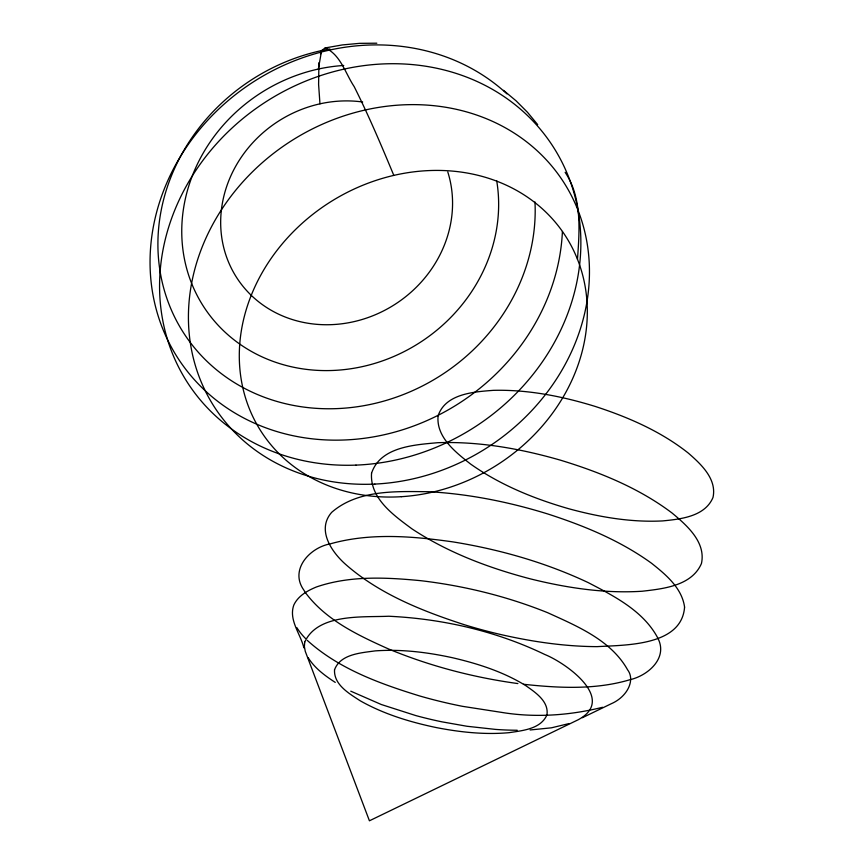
<?xml version="1.0" encoding="UTF-8"?>
<svg xmlns="http://www.w3.org/2000/svg" width="864" height="864" viewBox="0 0 864 864"><rect width="100%" height="100%" fill="white"/><g stroke="black" fill="none" stroke-linecap="round" stroke-linejoin="round"><path stroke-width="1.3" d="M577.476 259.265C579.55 230.299 582.142 197.618 565.142 172.336M319.961 103.831L318.6 84.478L318.924 62.726M318.373 69.034L321.613 50.576L325.188 47.93L342.414 44.917L359.672 43.34L376.823 43.2M320.49 54.13L321.613 50.576M582.336 717.736L611.204 703.76A26.86 19.429 -30.2 0 0 627.631 669.881C611.053 640.159 577.141 626.152 547.636 612.695C507.017 596.333 464.13 585.781 420.671 580.673C386.078 577.346 349.952 575.489 316.58 586.915C307.562 590.576 298.242 595.75 293.879 604.897C288.338 619.823 300.553 633.884 303.88 647.816M569.128 723.557L551.405 727.823L530.107 729.972M523.487 684.266C558.814 688.079 595.523 690.012 629.975 679.709C647.568 675.734 667.796 658.552 658.217 638.917M517.871 683.564C473.504 677.506 429.829 666.079 388.444 648.929C357.988 635.245 325.652 620.071 305.316 592.477C304.798 591.689 304.301 590.879 303.826 590.069C289.343 569.808 309.668 547.603 330.167 543.888C370.116 532.58 412.474 536.166 453.049 541.912C499.586 549.428 545.422 562.453 588.125 582.563C614.369 596.225 643.669 611.042 657.968 638.345M325.188 47.93C340.524 54.572 345.481 73.591 354.154 86.573C368.723 115.571 381.37 145.465 393.822 175.414M350.762 691.178L381.337 704.527L415.757 715.565A567.205 462.424 -44.4 0 0 441.947 721.84L466.992 726.268L495.612 729.41A340.74 269.525 -35.4 0 0 517.234 730.253M335.264 682.398C325.004 675.756 314.766 668.228 308.178 657.72M503.528 90.353L516.067 100.818L527.483 112.277L537.689 124.632M307.26 640.364C338.731 668.866 379.793 683.694 419.742 695.984A695.801 566.903 -50.9 0 0 462.51 706.331L501.876 712.433A247.352 191.516 -33.6 0 0 602.554 707.281M562.41 231.52A212.609 190.793 -33.3 0 1 295.002 436.115A212.609 190.793 -33.3 0 1 181.58 154.624A212.609 190.793 -33.3 0 1 506.952 93.874M534.978 201.96A194.141 175.5 -33.5 0 1 358.117 406.62A194.141 175.5 -33.5 0 1 158.436 257.677A194.141 175.5 -33.5 0 1 329.854 48.967M496.703 180.803A162.886 147.992 -33.7 0 1 355.547 367.978A162.886 147.992 -33.7 0 1 181.861 237.017A162.886 147.992 -33.7 0 1 343.742 65.47M447.79 171.968A119.102 108.551 -33.8 0 1 350.082 322.466A119.102 108.551 -33.8 0 1 220.849 216.238A119.102 108.551 -33.8 0 1 362.675 102.006M305.413 638.399A95.645 75.676 -24.7 0 1 296.806 627.599M684.58 607.111C681.707 646.024 625.698 644.976 597.078 646.639C564.829 646.499 532.732 641.779 501.325 634.662A785.074 627.566 -57.7 0 1 463.666 624.499C422.204 610.967 380.171 594.302 346.82 565.423C332.219 552.992 316.03 530.15 331.679 512.341C358.031 489.467 396.295 491.422 429.062 491.724C469.454 494.014 509.371 502.06 547.96 514.026C584.377 525.798 620.352 540.67 651.51 563.231C665.744 574.528 681.977 587.984 684.58 607.111M334.519 669.816C333.752 684.796 349.315 693.652 360.202 700.78C383.735 714.096 409.892 722.066 436.244 727.564C460.177 732.229 484.726 734.864 509.08 732.672C522.472 730.609 540.832 729.097 546.955 714.863C549.007 701.341 535.302 692.334 525.712 685.606C503.302 671.782 477.889 663.638 452.38 657.709C427.075 652.212 401.036 649.015 375.116 650.894C360.882 652.925 340.34 654.016 334.519 669.816M371.552 473.202C369.706 498.506 393.973 515.495 411.966 528.865C447.995 552.647 488.916 568.026 530.496 578.902C566.935 587.92 604.595 593.676 642.2 591.235C663.401 588.794 691.816 585.857 701.449 563.522C706.126 542.084 686.718 525.215 671.987 512.968C638.852 487.998 599.832 472.165 560.39 460.156C520.614 448.718 479.261 441.266 437.735 442.703C414.32 444.841 380.354 446.785 371.552 473.202M304.711 642.103L304.387 646.661L305.262 651.316L369.425 820.8L578.264 719.712C616.907 699.073 565.888 662.936 544.784 654.48C496.184 631.044 442.465 618.754 388.67 616.237C362.459 617.414 317.844 613.289 304.711 642.103M438.102 415.778C435.953 437.044 455.576 452.196 470.459 463.957C499.997 484.888 533.984 498.733 568.631 508.702C599.184 517.028 630.882 522.547 662.656 520.916C680.724 519.145 704.992 516.596 713.005 497.448C717.066 478.969 700.888 464.033 688.327 453.103C660.852 431.33 628.204 417.161 595.08 406.393C562.205 396.274 527.904 389.48 493.376 390.344C473.72 391.835 445.522 393.714 438.102 415.778M401.35 496.692A180.868 155.693 -32.4 0 0 569.646 242.881A180.868 155.693 -32.4 0 0 268.931 261.673A180.868 155.693 -32.4 0 0 401.35 496.692M374.846 484.078A207.684 181.991 -32.7 0 0 569.203 191.506A207.684 181.991 -32.7 0 0 222.75 207.803A207.684 181.991 -32.7 0 0 374.846 484.078M355.968 465.113A217.566 193.266 -33 0 0 559.343 157.151A217.566 193.266 -33 0 0 195.329 171.202A217.566 193.266 -33 0 0 355.968 465.113"/></g></svg>
